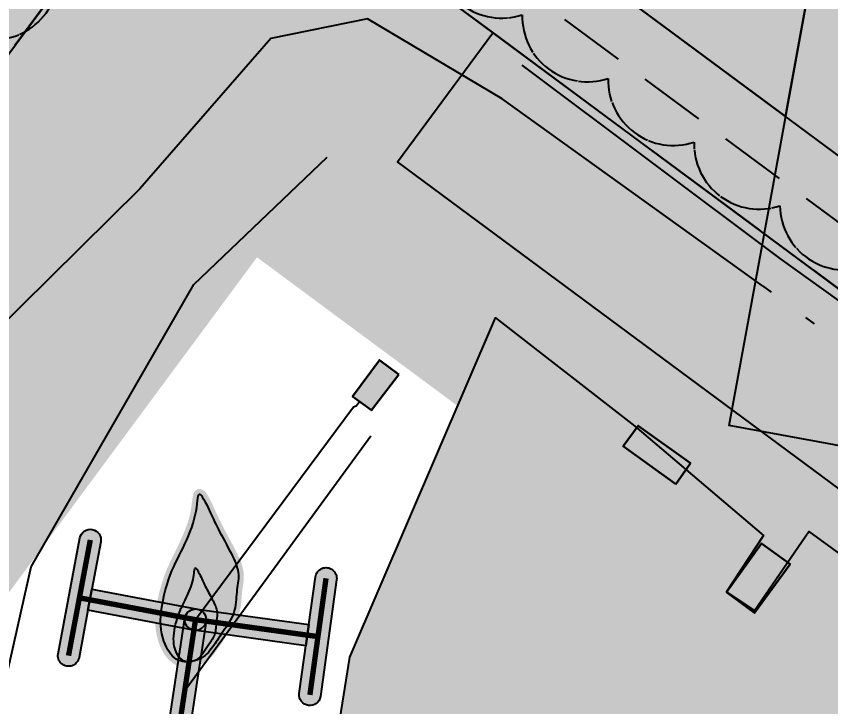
# Model space of a CAD drawing. Extents: x 391856 to 401992, y 6055951 to 6064954.
# Drawn here: x 396271.3 to 396347.4, y 6062037.4 to 6062101.9 of the extents above; entities that cross this region are included whole.
import ezdxf

# ---------------------------------------------------------------- set-up
doc = ezdxf.new("R2010")
doc.units = 0
doc.header["$LTSCALE"] = 5
doc.header["$PDSIZE"] = 0.5
for name, pattern in [('0', [1, 1, 0]), ('foc-ACCESSROAD', [3.75, 2.5, -1.25]), ('foc-TIELINE', [1.875, 1.25, -0.625]), ('foc-TOPO', [1, 0.2, -0.8])]:
    doc.linetypes.add(name, pattern=pattern)
doc.layers.get('Defpoints').update_dxf_attribs({"color": 9})
for name, color, linetype, true_color in [('AS-PIPE-AG', 7, 'Continuous', 0x7d00fa), ('AS-STRUCTURE-H', 7, 'Continuous', 0xa8a8a8), ('P-TEMP-BLUE-H', 7, 'Continuous', 0x99e6ff)]:
    doc.layers.add(name, color=color, linetype=linetype, true_color=true_color)
for name, color, linetype in [('AS-ROADS', 254, 'Continuous'), ('AS-SYMBOL', 7, 'Continuous'), ('C-RW', 13, 'Continuous'), ('C-WS', 13, 'foc-ACCESSROAD'), ('P-BUFFER-H 30m', 51, 'Continuous'), ('P-PROPOSED', 10, 'Continuous'), ('P-PROPOSED-H', 21, 'Continuous'), ('P-TEMP-BLUE', 146, 'Continuous'), ('T-BUSH', 110, '0'), ('T-GENERAL', 48, 'foc-TOPO'), ('T-SLOPE', 48, 'Continuous'), ('T-TIE', 201, 'foc-TIELINE')]:
    doc.layers.add(name, color=color, linetype=linetype)
doc.layers.add('AS-STRUCTURE', color=7, linetype='Continuous', lineweight=30, true_color=0x595959)
doc.layers.add('F-AR-T', color=190, linetype='Continuous', lineweight=9)
doc.styles.add('80CG', font='ARIALN.TTF', dxfattribs={"height": 10})
doc.dimstyles.new('Compass 5 000', dxfattribs={"dimscale": 5, "dimtxt": 9, "dimasz": 2, "dimexe": 0.2, "dimexo": 0.0625, "dimgap": 0.5, "dimtad": 0, "dimtih": 1, "dimtoh": 1, "dimzin": 0, "dimdsep": 46, "dimtxsty": '80CG', "dimcen": 0.1, "dimse1": 1, "dimse2": 1, "dimclrd": 256, "dimclrt": 256, "dimaunit": 1, "dimadec": 4, "dimazin": 0, "dimtfac": 0.06, "dimtofl": 0, "dimtmove": 0, "dimatfit": 1, "dimfxl": 0.2, "dimtolj": 1, "dimtzin": 0, "dimlwd": -1, "dimarcsym": 0})

# ---------------------------------------------------------------- blocks, each defined once
blk = doc.blocks.new('*D82')
at = {"layer": 'Defpoints', "color": 0, "transparency": 16777216}
for p in [(396469.8206632761, 6062039.275135803), (396238.2669747765, 6061760.728568831), (396254.3335752129, 6061748.809284921)]:
    blk.add_point(p, dxfattribs=at)
at = {"layer": 'F-AR-T', "transparency": 16777216}
for p, q in [((396445.7228201488, 6062057.152535258), (396437.6915774574, 6062063.110650801)), ((396477.8519059671, 6062033.31702026), (396485.906381709, 6062027.341668878)), ((396485.906381709, 6062027.341668878), (396495.906381709, 6062027.341668878))]:
    blk.add_line(p, q, dxfattribs=at)
for points in [[(396446.7158394065, 6062058.491075707), (396444.7298008911, 6062055.813994809), (396453.7540628402, 6062051.194419714)], [(396478.8449252248, 6062034.655560709), (396476.8588867094, 6062031.978479811), (396469.8206632761, 6062039.275135803)]]:
    blk.add_solid(points, dxfattribs=at)
at = {"layer": 'F-AR-T', "transparency": 16777216, "insert": (396545.3095194991, 6062027.341668878), "char_height": 10, "attachment_point": 5, "style": '80CG', "bg_fill": 3, "box_fill_scale": 1.1, "bg_fill_color": 256, "bg_fill_true_color": 13158600, "bg_fill_transparency": 0}
blk.add_mtext('\\A1;Ovintiv\\P20.00 Access R/W\\PPlan 792 2649\\PLOC 770009', dxfattribs=at)
blk = doc.blocks.new('*U114')
h = blk.add_hatch(color=255)
h.dxf.hatch_style = 1
edge = h.paths.add_edge_path()
edge.add_arc((0.2034931282958751, 1.081013666304159), 0.2, -10.660768184100277, 169.3392318158997, ccw=False)
edge.add_line((0.4000410676239039, 1.044014915704909), (0.1595491887287788, -0.2335466899272789))
edge.add_line((0.1595491887287788, -0.2335466899272788), (-0.006945188967846211, -1.118012416903409))
edge.add_arc((-0.2034931282958751, -1.081013666304159), 0.2, 169.3392318158997, 349.33923181589967, ccw=False)
edge.add_line((-0.4000410676239039, -1.044014915704909), (0.006945188967846239, 1.118012416903409))
h = blk.add_hatch(color=255)
h.dxf.hatch_style = 1
edge = h.paths.add_edge_path()
edge.add_arc((2.170599999998343, -0.4086000002098128), 0.2, -100.66076818410028, 79.33923181589972, ccw=False)
edge.add_line((2.133601249399093, -0.6051479395378416), (0.1595491887287788, -0.2335466899272788))
edge.add_line((0.1595491887287788, -0.2335466899272788), (0.2335466899272788, 0.1595491887287788))
edge.add_line((0.2335466899272788, 0.1595491887287788), (2.207598750597593, -0.212052060881784))
at = {"color": 255}
blk.add_lwpolyline([(0.006945188967846211, 1.118012416903409, -0.9999999999999999), (0.4000410676239039, 1.044014915704909), (0.1595491887287788, -0.2335466899272788), (-0.006945188967846211, -1.118012416903409, -0.9999999999999999), (-0.4000410676239039, -1.044014915704909)], format="xyb", close=True, dxfattribs=at)
at = {"color": 72, "const_width": 0.1, "flags": 128}
for points in [[(0.203493128295875, 1.081013666304159), (-0.203493128295875, -1.081013666304159)], [(2.170599999998343, -0.4086000002098128), (0, 0)]]:
    blk.add_lwpolyline(points, dxfattribs=at)
at = {"color": 255, "flags": 128}
blk.add_lwpolyline([(2.207598750597593, -0.212052060881784, -0.9999999999999999), (2.133601249399093, -0.6051479395378416), (0.1595491887287788, -0.2335466899272788), (0.2335466899272788, 0.1595491887287788)], format="xyb", close=True, dxfattribs=at)
blk = doc.blocks.new('*U115')
h = blk.add_hatch(color=255)
h.dxf.hatch_style = 1
edge = h.paths.add_edge_path()
edge.add_arc((0.5821999999976222, 3.842399999841165), 0.2, -8.61591321735898, 171.384086782641, ccw=False)
edge.add_line((0.7799429622494549, 3.812438009255254), (0.2277049528377442, 0.1677809716659215))
edge.add_line((0.2277049528377441, 0.1677809716659214), (-0.1677809716659213, 0.2277049528377441))
edge.add_line((-0.1677809716659213, 0.2277049528377441), (0.3844570377457894, 3.872361990427077))
h = blk.add_hatch(color=255)
h.dxf.hatch_style = 1
edge = h.paths.add_edge_path()
edge.add_arc((-1.08758629238508, 0.1647909482225126), 0.2, 81.38408678264102, 261.38408678264096, ccw=False)
edge.add_line((-1.057624301799169, 0.3625339104743454), (0.2277049528377442, 0.1677809716659214))
edge.add_line((0.2277049528377441, 0.1677809716659214), (1.117548282970992, 0.03295201402932021))
edge.add_arc((1.08758629238508, -0.1647909482225126), 0.2, -98.61591321735898, 81.38408678264102, ccw=False)
edge.add_line((1.057624301799169, -0.3625339104743454), (-1.117548282970992, -0.03295201402932024))
at = {"color": 255, "flags": 128}
blk.add_lwpolyline([(0.3844570377457894, 3.872361990427077, -0.9999999999999999), (0.7799429622494549, 3.812438009255254), (0.2277049528377441, 0.1677809716659214), (-0.1677809716659213, 0.2277049528377441)], format="xyb", close=True, dxfattribs=at)
at = {"color": 72, "const_width": 0.1, "flags": 128}
for points in [[(0.5821999999976222, 3.842399999841165), (0, 0)], [(-1.08758629238508, 0.1647909482225126), (1.08758629238508, -0.1647909482225126)]]:
    blk.add_lwpolyline(points, dxfattribs=at)
at = {"color": 255}
blk.add_lwpolyline([(-1.117548282970992, -0.03295201402932021, -0.9999999999999999), (-1.057624301799169, 0.3625339104743454), (0.2277049528377441, 0.1677809716659214), (1.117548282970992, 0.03295201402932021, -0.9999999999999999), (1.057624301799169, -0.3625339104743454)], format="xyb", close=True, dxfattribs=at)
blk = doc.blocks.new('*U113')
h = blk.add_hatch(color=255)
h.dxf.hatch_style = 1
edge = h.paths.add_edge_path()
edge.add_arc((-0.1506198829767783, -1.089639229677448), 0.2, 172.1299266197276, 352.12992661972754, ccw=False)
edge.add_line((-0.3487361065544961, -1.062253796408943), (-0.1707307903092126, 0.2255016568462229))
edge.add_line((-0.1707307903092126, 0.2255016568462229), (-0.04749634060093944, 1.117024662945953))
edge.add_arc((0.1506198829767783, 1.089639229677448), 0.2, -7.870073380272515, 172.1299266197276, ccw=False)
edge.add_line((0.3487361065544961, 1.062253796408943), (0.04749634060093944, -1.117024662945953))
h = blk.add_hatch(color=255)
h.dxf.hatch_style = 1
edge = h.paths.add_edge_path()
edge.add_arc((-2.290400000003693, 0.3165999998666436), 0.2, 82.12992661972748, 262.1299266197275, ccw=False)
edge.add_line((-2.263014566735188, 0.5147162234443613), (-0.1707307903092126, 0.2255016568462229))
edge.add_line((-0.1707307903092126, 0.2255016568462229), (-0.2255016568462229, -0.1707307903092126))
edge.add_line((-0.2255016568462229, -0.1707307903092126), (-2.317785433272199, 0.1184837762889258))
at = {"color": 255}
blk.add_lwpolyline([(0.04749634060093944, -1.117024662945953, -0.9999999999999999), (-0.3487361065544961, -1.062253796408943), (-0.1707307903092126, 0.2255016568462229), (-0.04749634060093944, 1.117024662945953, -0.9999999999999999), (0.3487361065544961, 1.062253796408943)], format="xyb", close=True, dxfattribs=at)
at = {"color": 72, "const_width": 0.09999999999999999, "flags": 128}
for points in [[(-0.1506198829767783, -1.089639229677448), (0.1506198829767783, 1.089639229677448)], [(-2.290400000003693, 0.3165999998666436), (0, 0)]]:
    blk.add_lwpolyline(points, dxfattribs=at)
at = {"color": 255, "flags": 128}
blk.add_lwpolyline([(-2.317785433272199, 0.1184837762889258, -0.9999999999999999), (-2.263014566735188, 0.5147162234443613), (-0.1707307903092126, 0.2255016568462229), (-0.2255016568462229, -0.1707307903092126)], format="xyb", close=True, dxfattribs=at)
blk = doc.blocks.new('FLARE')
h = blk.add_hatch(color=255)
h.dxf.hatch_style = 1
h.paths.add_polyline_path([(0.1630320972290065, 2.409313236706794, 0.1141467632221378), (0.1250993457797449, 2.433655417312366), (0.1088195083939354, 2.43947328620925, 0.2615510427471396), (0.01228329441437381, 2.423059325648637), (-0.0002928845460701268, 2.412888226760515, 0.1312683871871916), (-0.03069049929035828, 2.371170205451563), (-0.0403414745342161, 2.34618771202986, 0.04149673464157563), (-0.04501147543487605, 2.330289243332572), (-0.05280251308795414, 2.292391773310328, 0.01517427261739508), (-0.05384358019000501, 2.286413430146922), (-0.06083994869550224, 2.237497402078816, 0.004375720112688995), (-0.06107259026975953, 2.23576267765452), (-0.06829918574658222, 2.178046923421107), (-0.0767055072428775, 2.114273803319065), (-0.08723210560856387, 2.046743008326075), (-0.1008617274383141, 1.977017887141301), (-0.1184638349695888, 1.905789010878152), (-0.1399980537898955, 1.832891742222273), (-0.165009697106143, 1.758727201517786), (-0.1929730450428906, 1.683866594860774), (-0.2233497954184713, 1.60885622983119), (-0.2555948076005734, 1.534221823064172), (-0.2891597781163, 1.460471904826363), (-0.3235093019975466, 1.388071535445761), (-0.3582355143262248, 1.317103372173506), (-0.3931520966361859, 1.246738300544393, 0.0005045250073197409), (-0.393241619305627, 1.246557433331645), (-0.4280325482577609, 1.176088778543317, 0.002398381573305534), (-0.4284531146331574, 1.175226531012413), (-0.4628196563025995, 1.103901769288996, 0.004176833610438316), (-0.4635322637877834, 1.10239066260101), (-0.4972990603346261, 1.029208637198735, 0.005735221063402881), (-0.4982362067057693, 1.027114776605913), (-0.5312279036770633, 0.9510743266978352, 0.006994466690975538), (-0.5323054205728113, 0.9484925052875042), (-0.5643466611254553, 0.8685924706494461, 0.007909996454017219), (-0.565477640608151, 0.8656377253421397), (-0.596393068524776, 0.7808769464941179, 0.00832295336894586), (-0.5974815419867809, 0.7777309746904848), (-0.6270247343309165, 0.687510761006024, 0.008095012799091889), (-0.6279823792210664, 0.6844178304461366), (-0.65562263760512, 0.589749368266439, 0.008067263584583907), (-0.6564768862372148, 0.586637805520013), (-0.6816124467113696, 0.488934750964745, 0.008386967293609592), (-0.682393630988372, 0.4856724261449017), (-0.7044227277037862, 0.3863484347757549, 0.009056116951485603), (-0.7051428544946248, 0.3827985916846046), (-0.7234637230540102, 0.2832673190976038, 0.0101230972408485), (-0.7241159215082007, 0.2792713695439488), (-0.7381267960809055, 0.180946472069536, 0.01168878153921921), (-0.7386779240368924, 0.1763041984943357), (-0.7477770397272252, 0.08059933152867416, 0.01392493150706976), (-0.7481495528336382, 0.07504291175405342), (-0.7517351447422698, -0.01662826831443454, 0.01648764755476579), (-0.751775504424586, -0.02322141147692491), (-0.7494532461241761, -0.1096877263146325, 0.0172550975033143), (-0.7490301445905061, -0.1165747265852133), (-0.7412354621301347, -0.1976349020501402, 0.0173496807282524), (-0.7403322338650469, -0.2045136391934648), (-0.7277079935738584, -0.280208879124757, 0.01731107374903002), (-0.7263335825737158, -0.2869934199284216), (-0.7095226498604461, -0.3573649271609156, 0.01715007316037549), (-0.7077013987691316, -0.3639766875257919), (-0.6873466385732172, -0.4290656658859007, 0.01688598954500328), (-0.6851148027817544, -0.4354386374104706), (-0.6618590810321621, -0.495286289105934, 0.01654583772152696), (-0.659259873071278, -0.5013709011798255), (-0.6337460546819784, -0.5560184310170371, 0.01616359382742195), (-0.6308237470875611, -0.5617838596122056), (-0.6036946983695088, -0.6112724695199176, 0.01632933640717796), (-0.6003704601607751, -0.6168929902771652), (-0.5721284282226407, -0.6612700839627905, 0.01882821901808565), (-0.5678500629983319, -0.6674648955427074), (-0.5384348256411613, -0.706802674624214, 0.02208722808901792), (-0.5328395223768894, -0.7136343495528763), (-0.5020502381739789, -0.748011215639508, 0.02534474641372956), (-0.4949172688247927, -0.7552060626705952), (-0.4625530990269908, -0.7847004174302583, 0.02823391018185538), (-0.45379690066693, -0.7918187372686134), (-0.4196570034109754, -0.8165089822950904, 0.03029822487402322), (-0.4094341742020333, -0.8229975615938656), (-0.3733177098620217, -0.8429620989779778, 0.03112942539292592), (-0.3620774059963878, -0.8482914603118843), (-0.3237835335712589, -0.8636086912295013, 0.03054396698192365), (-0.312194791265938, -0.8674417514978359), (-0.2715226711479772, -0.8781900775727536, 0.02846504161184355), (-0.2603759324993007, -0.8804664258459525), (-0.217280730677885, -0.8867387933466944, 0.02531087199272317), (-0.2072074565876392, -0.8876876765864381), (-0.1622683670429979, -0.8896352071496949, 0.02282955606346771), (-0.1531413265511219, -0.8896138391964996), (-0.1070935497809842, -0.8874022000120476, 0.02122574350962235), (-0.09864175731490832, -0.8866357506367422), (-0.05222049380608951, -0.8804306075278419, 0.02040118138435665), (-0.0441861344006611, -0.8790210038739588), (0.001873415334557649, -0.8689880240290222, 0.0202993126767644), (0.009727197601023363, -0.8669401621152701), (0.05468983305763686, -0.853245011815261, 0.02091139742750381), (0.06257911797001725, -0.8504766404139446), (0.1057096377444395, -0.8332849859339149, 0.02227661457910154), (0.1138278041144076, -0.8296221675066136), (0.1543910086074902, -0.8090996760372491, 0.02371211864441566), (0.1626372138707666, -0.8044240637718758), (0.2000736442423658, -0.7807851527827552, 0.02240801372930035), (0.2074267451134801, -0.7756675027885649), (0.2418799123770441, -0.7493215999502354, 0.01993019930964967), (0.248012238098454, -0.7442325747526866), (0.2798013952742622, -0.7156378585530092, 0.01714637725024879), (0.2847388589470938, -0.7108803880175856), (0.3141832588480611, -0.6804950376306351, 0.01421119969875763), (0.3180207118894032, -0.6763028761683927), (0.3454396079141588, -0.6445850697148217, 0.01122078129585392), (0.3482975782208086, -0.6411250287897019), (0.3740102231131459, -0.6085329464044662, 0.008212229870679833), (0.3760020490408351, -0.6059211100200628), (0.4003276961593656, -0.5729129294836639, 0.005171985051005823), (0.401537703579379, -0.5712349659013398), (0.424795605995314, -0.53826886641491, 0.002523236428071751), (0.4253732711513294, -0.5374412399714856), (0.4478754059746279, -0.5048530386004586, 0.001671211206814557), (0.4482533995142148, -0.5043016858176088), (0.4702826413740695, -0.4719377514927601, 0.001229486896353451), (0.4705583684881276, -0.471530521935847), (0.4923903156886809, -0.4391148618271927, 0.0007495538788668235), (0.4925574282788148, -0.438865931628925), (0.5144676789132063, -0.4061225523430494, 0.0002596875935044995), (0.514525401937135, -0.4060361921995082), (0.5367421864684729, -0.372759985084258), (0.5595642728985695, -0.3386401857442252), (0.5831778648935142, -0.3035329798490238), (0.607951843929186, -0.2670216177154998), (0.6341361012891866, -0.2287011453649939, 0.001310707375278497), (0.6344307497056434, -0.2282674934556326), (0.6614813227824925, -0.1882301486118649, 0.003726400826645832), (0.6623065489438886, -0.1869888951414396), (0.6894496357235766, -0.145494510374192, 0.006064526798539383), (0.6907528078481846, -0.1434485711690741), (0.7173065161150589, -0.1006224674679288, 0.008451711548543414), (0.7190390649848268, -0.09771976694969453), (0.7443215042803786, -0.0536872667478292, 0.01099124898588364), (0.7464260872875457, -0.04982782771276106), (0.769755364919547, -0.004714252476105685, 0.01376732836086321), (0.772148844331241, 0.0002441803767396777), (0.7928430697793374, 0.04631350947215651, 0.01683895507199145), (0.7953938615028164, 0.05254534784603493), (0.8127711420420383, 0.09944510836385234, 0.01910380518638523), (0.8151496114769543, 0.1067041127375887), (0.8287516477103054, 0.1542875886100319, 0.01698700840973597), (0.8303957372736477, 0.1608784678142001), (0.8406585932461894, 0.2089133617282641, 0.01363633084881302), (0.8416521976578224, 0.2142756011569418), (0.8492355290181877, 0.2625082216420651, 0.01024443528238307), (0.8497888567762857, 0.2665680316240469), (0.8553523195478192, 0.3147446872569617, 0.0068463173993783), (0.8556291873210284, 0.3174690534510773), (0.8598324370941555, 0.3653360525090648, 0.003418623913774153), (0.8599427362169081, 0.3666990303927378), (0.8634423229450476, 0.4139608519133162), (0.8668473886755237, 0.4596857331482624), (0.8707401288593246, 0.5030113675518351), (0.8756282496360654, 0.5448509776294941), (0.8813378521517734, 0.5864660457268656), (0.8873828021532972, 0.6280772952743519, 0.001278252002904068), (0.8874550143445958, 0.6285834701991462), (0.8932209473932744, 0.6697525523311469, 0.004735189850015235), (0.8934658768885129, 0.6716306823414016), (0.8983578028637567, 0.7121295795834612, 0.008354098302083784), (0.8987030259086168, 0.7154531042056078), (0.9021828408622241, 0.75544537573046, 0.01205918207346762), (0.9024849294255546, 0.7602588771740102), (0.9040145289800421, 0.7999080822507949, 0.01571240246026586), (0.9040593731406261, 0.8061913319629639), (0.9031006534023618, 0.8456610300245302, 0.01845717632507855), (0.9026492913435504, 0.8530275713542324), (0.8987629786461184, 0.8925139796015173, 0.01810220708916207), (0.8977937230738462, 0.8996873040011906), (0.8909358674536634, 0.9395172733920845, 0.01653276059977034), (0.8895992885263695, 0.9459920557751502), (0.879824770247069, 0.9865250941611521, 0.01457553302435534), (0.8782937174219114, 0.992149400806511), (0.8656574176820868, 1.033745016382454, 0.01243497837575419), (0.8640939609831548, 1.038466090801421), (0.8486507600246114, 1.081483792357176, 0.01028279715252608), (0.8471818501639063, 1.085325207919141), (0.8289866287777841, 1.1301245026375, 0.008240343276031311), (0.8276962308264046, 1.133157309748867), (0.8068038696619624, 1.180097706517472, 0.006379654618366747), (0.8057366003449715, 1.182415551430722), (0.7822019792802166, 1.231856558833897, 0.004735158973083994), (0.7813717629251187, 1.233558926835485), (0.7553332356219471, 1.285692223224714, 0.003387961163554182), (0.7547195080078382, 1.286900453828139), (0.726649311643996, 1.341246400784939, 0.002344699311552419), (0.726215008948202, 1.342077658792732), (0.6966688538486778, 1.397988790262843, 0.001492132360714422), (0.6963884178585431, 1.398515656000882), (0.6659220141482365, 1.45534450452692, 0.0007458364838583804), (0.6657806617477036, 1.455607226680513), (0.6349416073499015, 1.512721344286319), (0.6043657958689437, 1.569324818642599), (0.5746746397999232, 1.624646136689535), (0.546427730434516, 1.678022301111923), (0.5199549151584506, 1.729134218674517), (0.4949395311050466, 1.778549316597264), (0.470960739057773, 1.826951456662755), (0.4476150022237562, 1.874993483579374), (0.4245026860771759, 1.923321645915848), (0.4012291856815864, 1.972571630980383), (0.3774051620748651, 2.023366620696834), (0.3526543196530838, 2.076299872759591, 0.0003317879365586399), (0.3525980258418713, 2.076420057287578), (0.3267419364965463, 2.131526316092277, 0.001848684476789197), (0.326425357539847, 2.132194594113116), (0.2999704787325754, 2.187509614592045, 0.003799708921444465), (0.2993043280912389, 2.188875712202162), (0.2729062665603124, 2.241982841521803, 0.006473332154774659), (0.271723844587541, 2.244286308707615), (0.2460382108656631, 2.292768892743425, 0.01086492763971847), (0.2439209376934741, 2.296563647060566), (0.2196033399013686, 2.338005032860565, 0.01952409355597318), (0.2153926095197676, 2.344578746802426), (0.193098656127404, 2.376562280301869, 0.04107679177579166), (0.1826467970204249, 2.389204208808678)])
at = {"color": 13, "flags": 128}
for points in [[(0.1092462304914079, -0.7198699219818536), (0.06868302599832532, -0.7403924134498538), (0.02555250622754102, -0.7575840679285193), (-0.01941012922907248, -0.7712792182294379), (-0.06546967896065325, -0.7813121980736923), (-0.1118909424658341, -0.7875173411823653), (-0.1579387192432478, -0.7897289803670446), (-0.2028778087915271, -0.7877814498035605), (-0.2459730106093048, -0.7815090823035007), (-0.2866451307309035, -0.7707607562272187), (-0.3249390031523944, -0.7554435253089196), (-0.361055467496044, -0.7354789879220789), (-0.3951953647483606, -0.7107887428949198), (-0.4275595345316106, -0.6812943881461706), (-0.458348818741797, -0.6469175220493071), (-0.4877640560916916, -0.6075797429778049), (-0.5160060880225501, -0.5632026493051399), (-0.5431351367260504, -0.5137140394301696), (-0.5686489551262639, -0.459066509579543), (-0.5919046768976841, -0.3992188578242803), (-0.6122594370790466, -0.3341298795069179), (-0.6290703697995923, -0.2637583722437284), (-0.6416946100980567, -0.188063132286743), (-0.6494892925584281, -0.1070029567974871), (-0.6518115508552, -0.02053664202799155), (-0.6482259589429304, 0.0711345381157571), (-0.6391268432562356, 0.1668394050236657), (-0.6251159686908068, 0.2651643024316854), (-0.6067951001423353, 0.3646955749852623), (-0.5847660034160072, 0.4640195664203475), (-0.5596304429527663, 0.5617226209276396), (-0.5319901845577988, 0.6563910831525845), (-0.5024469922173012, 0.7466112968311336), (-0.4715315642752103, 0.8313720757494139), (-0.4394903237734979, 0.9112721102562773), (-0.4064986267476343, 0.9873125602960044), (-0.3727318301425839, 1.060494585812876), (-0.3383652886295749, 1.131819347205919), (-0.303574359153572, 1.202288003055173), (-0.2685343968405505, 1.272901714214413), (-0.2334207581807277, 1.344661640627919), (-0.1984718644816894, 1.418325334538849), (-0.1641783985942311, 1.493675923752335), (-0.1310941081865167, 1.570252926553394), (-0.09977274229095201, 1.647595863500783), (-0.07076804857570096, 1.725244254243762), (-0.04463377516367473, 1.802737618431593), (-0.02192367063253187, 1.879615475258788), (-0.003191483105183579, 1.955417345284104), (0.01127887500479119, 2.029443425085219), (0.02228283548538457, 2.100036618953482), (0.03088566446967889, 2.1653005094729), (0.03815262945499853, 2.223338677863239), (0.04514899793866789, 2.272254705799014), (0.05294003559902194, 2.310152175864232), (0.06259101084287977, 2.335134669278659), (0.07516718980332371, 2.345305768171556), (0.09144702718549524, 2.339487899275582), (0.1110617269805516, 2.319378871374965), (0.1333556803874671, 2.287395337857333), (0.1576732781504688, 2.245953952110312), (0.1833589119232784, 2.197471367976277), (0.2097569733596174, 2.144364238842854), (0.2362118522942183, 2.089049218097671), (0.2620679412902973, 2.033942960037848), (0.2868437470315257, 1.980956320307769), (0.3107542413235933, 1.929976967216817), (0.3341885114568868, 1.880386770876385), (0.3575356451765401, 1.831567601852612), (0.38118472977294, 1.782901330711638), (0.4055248534459679, 1.733769828474351), (0.4309451025765156, 1.683554964797395), (0.4578345662739594, 1.631638610701657), (0.4864248641897575, 1.577613569492996), (0.5163177540598554, 1.521916375890896), (0.5469575250717753, 1.465194496445065), (0.5777884673225344, 1.4080953995242), (0.6082548709091498, 1.351266551223262), (0.6378010259286384, 1.295355419910948), (0.6658712224780174, 1.241009472591713), (0.6919097497448092, 1.188876176270014), (0.7154443707950122, 1.139435168892987), (0.7363367319303507, 1.092494772178497), (0.7545319533310249, 1.047695477422849), (0.7699751542677404, 1.004677775922346), (0.782611454011203, 0.9630821603375352), (0.7923859722868656, 0.922549121964721), (0.7992438279106864, 0.8827191525549551), (0.8031301406081184, 0.8432327443140366), (0.8040888603463827, 0.8037630462192737), (0.8025592607882572, 0.764113841155222), (0.7990794458382879, 0.7241215696874406), (0.7941875198557682, 0.6836226723814889), (0.788421586745244, 0.6424535898029262), (0.782319751320756, 0.6004507616078172), (0.7764201174868504, 0.5574506292712158), (0.771260789148073, 0.5132896324491867), (0.7671802438526356, 0.4678737544006708), (0.763718453268666, 0.4213871441559149), (0.760215760434221, 0.3740834938932949), (0.756012510661094, 0.3262164948816917), (0.7504490478968364, 0.2780398392994812), (0.7428657165437471, 0.2298072188702918), (0.7326028605493775, 0.1817723248630045), (0.7190008243160264, 0.1341888490012479), (0.7016235437877185, 0.08728908851003325), (0.6809293183468981, 0.04121975943667167), (0.6576000407367246, -0.003893815760648067), (0.632317601426621, -0.04792631598797925), (0.6057638931597467, -0.09075241969662784), (0.5786208064055245, -0.1322468044284051), (0.5515702334523667, -0.1722841490893643), (0.5252940656791907, -0.2107391316760641), (0.5003146131602989, -0.2475533162444208), (0.4765158589325438, -0.2829358097235399), (0.4536222042734153, -0.3171626060113795), (0.4313580504604033, -0.3505096971869079), (0.4094477996804926, -0.383253076693336), (0.3876158523016784, -0.4156687370643795), (0.3655866105109453, -0.4480326712885017), (0.3430844755857834, -0.4806208728089132), (0.3198265733008157, -0.5135869721063955), (0.2955009260549559, -0.5465951528142341), (0.2697882811989984, -0.5791872351485381), (0.2423693851742428, -0.6109050415991533), (0.2129249853314832, -0.6412903919274413), (0.1811358281120192, -0.6698851081685007), (0.1466826608666452, -0.6962310109931877)], [(0.01771430217195302, -0.7488637190410827), (-0.0050010924351227, -0.7603563146451506), (-0.0291541835249518, -0.7699836407530256), (-0.05433325921694632, -0.777652925267148), (-0.08012660717577091, -0.7832713938162215), (-0.1061225146113429, -0.7867462738479389), (-0.1319092696430744, -0.7879847919004987), (-0.1570751599356299, -0.7868941745120992), (-0.1812084731536743, -0.7833816491304333), (-0.2039848602944403, -0.7773625863640063), (-0.2254294288686651, -0.768784937195278), (-0.2456546488101594, -0.7576047962222674), (-0.2647729914169759, -0.7437782589524886), (-0.2828969266229251, -0.7272614199839609), (-0.3001389252713125, -0.7080103748241982), (-0.3166114582054433, -0.6859812189807144), (-0.332426996268623, -0.6611300465967815), (-0.3476192635243933, -0.6334164247211902), (-0.3619070019194623, -0.6028138083868271), (-0.3749302061660273, -0.5692991232583609), (-0.3863288718857802, -0.5328492954552075), (-0.3957429942456656, -0.4934412510967832), (-0.4028125688673754, -0.4510519167572511), (-0.4071775909178541, -0.4056582185560274), (-0.4084780555640464, -0.3572370821577806), (-0.4064701240931754, -0.3059012212409016), (-0.4013746190903476, -0.252306496081701), (-0.3935285292609478, -0.1972445531512221), (-0.3832688433103613, -0.1415070407394978), (-0.3709325490344781, -0.08588560577231874), (-0.3568566351386835, -0.03117189517547558), (-0.3413780903283623, 0.02184244367049359), (-0.3248339028541523, 0.07236576338505074), (-0.3075212628427835, 0.1198317993791989), (-0.2895781683801033, 0.1645758186848525), (-0.2711028180638095, 0.2071584711254673), (-0.252193411855842, 0.2481404051602567), (-0.2329481488086458, 0.2880822715221711), (-0.213465227974666, 0.3275447191251715), (-0.1938428493158426, 0.3670883973379659), (-0.1741792118846206, 0.4072739559840102), (-0.1546078313222097, 0.44852562477422), (-0.135403490079625, 0.4907219543335941), (-0.1168762876513938, 0.5336050760840862), (-0.09933632262254832, 0.5769171205381554), (-0.08309369403286837, 0.6204002195725025), (-0.06845850137688103, 0.6637965032448392), (-0.05574084278487135, 0.7068481034318665), (-0.04525081775136641, 0.7492971506460435), (-0.03714741686417256, 0.7907517554438073), (-0.0309851991769392, 0.8302839440100342), (-0.02616761483659502, 0.8668317225735791), (-0.02209811444481602, 0.8993330969085491), (-0.01818014814853086, 0.9267260723343043), (-0.01381716700416291, 0.9479486555344465), (-0.008412621158640832, 0.9619388518283358), (-0.001369960758893285, 0.9676346674448268), (0.007746748193312669, 0.9643766609722206), (0.01873097991483519, 0.9531156049840774), (0.03121559413193609, 0.9352048262323933), (0.04483344875188777, 0.9119976505596696), (0.05921740395569941, 0.8848474033536604), (0.07400031810539076, 0.8551074109116144), (0.08881505047247629, 0.8241309995307802), (0.1032944603284704, 0.7932714945989119), (0.117168911598128, 0.7635989766592957), (0.1305587881834072, 0.735050538691894), (0.143681979549001, 0.7072800288322014), (0.1567563742501079, 0.679941294306218), (0.1699998617514211, 0.6526881823399435), (0.183630330608139, 0.6251745410688727), (0.1978656702849548, 0.5970542172642581), (0.2129237697918143, 0.5679810590615944), (0.228934337170358, 0.5377270361302635), (0.2456743552247644, 0.506536607458429), (0.2628326271551487, 0.474772355387131), (0.2800979547973839, 0.4427968608931678), (0.2971591408968379, 0.4109727058628323), (0.313704987289384, 0.3796624726371647), (0.3294242976298847, 0.3492287417382158), (0.3440058728447184, 0.3200340959617733), (0.3571852605236927, 0.2923471318306383), (0.3688849830869003, 0.2660605094158655), (0.3790743068893789, 0.2409729043345124), (0.3877224991956609, 0.2168829917488893), (0.3947988272702787, 0.1935894468213064), (0.40027255746827, 0.1708909456235688), (0.4041129565994197, 0.1485861628632392), (0.406289291473513, 0.126473773702628), (0.4068261748361692, 0.1043707432424981), (0.405969599083619, 0.08216718815197055), (0.4040209025479271, 0.05977151640286138), (0.4012814240159059, 0.03709213369324971), (0.3980525018196204, 0.01403744754020408), (0.394635473836388, -0.009484136358196338), (0.391331678853021, -0.03356421048488301), (0.388442454746837, -0.05829436868702942), (0.3861573497633799, -0.08372726024867916), (0.3842187467998883, -0.1097597621130717), (0.3822572391218273, -0.1362498062055693), (0.3799034190851671, -0.1630553258157761), (0.3767878799553728, -0.1900342528690544), (0.3725412140884146, -0.2170445202002611), (0.3667940147497575, -0.2439440610990005), (0.3591768747501192, -0.2705908074906347), (0.3494455974905577, -0.2968546734384745), (0.337856831461977, -0.3226534974648985), (0.3247924357456213, -0.3479170997754863), (0.3106342698774824, -0.3725753001210705), (0.2957641929388046, -0.3965579177977361), (0.2805640644655796, -0.4197947734658101), (0.2654157435390516, -0.4422156864213775), (0.2507010896952124, -0.4637504764152709), (0.2367125964301522, -0.4843664198281203), (0.2233852939898497, -0.5041806163765159), (0.2105648474898771, -0.523347621952098), (0.1980969211363117, -0.542021993356002), (0.1858271804994729, -0.5603582855703735), (0.1736012902401853, -0.5785110553963477), (0.1612649150192738, -0.5966348587255652), (0.1486637194975629, -0.6148842514496664), (0.1356392942543607, -0.6333452672199655), (0.1220169317239197, -0.651829848452735), (0.1076178502589755, -0.670081414414426), (0.09226326866701129, -0.6878433861904796), (0.07577440484601539, -0.7048591821378523), (0.0579724766939762, -0.7208722233419849), (0.03867870301837684, -0.7356259290693288)]]:
    blk.add_lwpolyline(points, close=True, dxfattribs=at)

msp = doc.modelspace()

# ---------------------------------------------------------------- hatches: boundary and pattern name
at = {"layer": 'AS-ROADS'}
h = msp.add_hatch(color=256, dxfattribs=at)
h.dxf.hatch_style = 1
h.paths.add_polyline_path([(396321.3808214594, 6061953.306818575), (396316.9841215633, 6061963.244660842), (396308.1146923759, 6061977.353115594), (396297.0744238769, 6062000.936233534), (396299.7974766896, 6062025.391688748), (396302.4374974009, 6062041.986104647), (396316.0617649526, 6062073.696364785), (396329.1188131979, 6062063.581454056), (396341.1544665438, 6062053.373507358), (396337.6921278986, 6062048.105470577), (396340.30413778, 6062046.347791006), (396345.3740979799, 6062053.744650854), (396351.9326337058, 6062048.974806689), (396347.7430138739, 6062044.074912243), (396357.906943554, 6062032.11928984), (396365.0056881416, 6062039.787254505), (396369.0712600137, 6062036.593019518), (396365.2527836761, 6062031.143912731), (396371.0360196475, 6062027.045328095), (396367.7487486899, 6062021.733274295), (396370.6808823408, 6062019.938580412), (396376.093975206, 6062027.158371801), (396379.402254286, 6062025.467718143), (396384.4862198996, 6062031.077887203), (396395.2233712032, 6062022.599609246), (396391.9120909641, 6062019.89256262), (396390.2294403997, 6062014.235375383), (396384.2379205389, 6062011.506227306), (396381.7107049075, 6062009.181006785), (396380.248970227, 6061998.575191186), (396387.4391340303, 6061985.577774093), (396372.8427181725, 6061987.354982616), (396352.9840402119, 6061974.298934757), (396335.3932390792, 6061963.668824818), (396334.2277884823, 6061954.931446704), (396333.3937850374, 6061941.514577579), (396327.2143853129, 6061945.134751091)])
at = {"layer": 'AS-STRUCTURE-H'}
h = msp.add_hatch(color=256, dxfattribs=at)
h.dxf.hatch_style = 1
h.paths.add_polyline_path([(396307.0452789086, 6062068.428328004), (396305.2305772905, 6062069.762843967), (396302.7025998986, 6062066.370532398), (396304.4792868191, 6062065.070029585)])
h = msp.add_hatch(color=256, dxfattribs=at)
h.dxf.hatch_style = 1
h.paths.add_polyline_path([(396332.9322876028, 6062058.158357325), (396334.3148221309, 6062060.12911928), (396329.4289330996, 6062063.616467594), (396328.0333935434, 6062061.699726525)])
h = msp.add_hatch(color=256, dxfattribs=at)
h.dxf.hatch_style = 1
h.paths.add_polyline_path([(396337.6811236441, 6062048.060453173), (396340.3191435829, 6062046.130707074), (396343.6374265307, 6062050.682466921), (396340.9483868672, 6062052.62721882)])
at = {"layer": 'P-BUFFER-H 30m'}
h = msp.add_hatch(color=256, dxfattribs=at)
h.dxf.hatch_style = 1
edge = h.paths.add_edge_path()
edge.add_line((396401.1452527274, 6062086.964356459), (396303.2760315341, 6062159.431336612))
edge.add_arc((396285.4237768697, 6062135.321234924), 30.000000000634, 53.48201005289794, 143.4820100500096)
edge.add_line((396261.3136751821, 6062153.173489573), (396178.0769685926, 6062040.759371707))
edge.add_arc((396202.1870702804, 6062022.907117059), 30.00000000003622, 143.4820100516376, 233.4820100517501)
edge.add_line((396184.334815616, 6061998.797015371), (396337.1193514274, 6061885.668150242))
edge.add_line((396337.1193514274, 6061885.668150227), (396300.2285520327, 6061835.941191955))
edge.add_arc((396324.3222801068, 6061818.06684534), 30.00000000024648, 143.4294923830715, 176.9866747774702)
edge.add_line((396294.3637600249, 6061819.643891493), (396284.3414395078, 6061806.134303131))
edge.add_arc((396294.5391920974, 6061777.920727637), 30.0000000006808, 109.8723099886822, 143.4294923811794)
edge.add_line((396270.4454640227, 6061795.795074269), (396239.237135319, 6061753.727803173))
edge.add_line((396239.23713532, 6061753.727803173), (396212.5936584602, 6061718.808053267))
edge.add_line((396212.5936584593, 6061718.808053267), (396129.1666294647, 6061633.81469607))
edge.add_arc((396150.57619218, 6061612.799686568), 29.99999999977095, 135.5328417226854, 142.658649533394)
edge.add_line((396126.7251142547, 6061630.996556679), (396090.5541747912, 6061583.586431182))
edge.add_line((396090.5541747922, 6061583.586431182), (395977.6652686946, 6061435.878400549))
edge.add_line((395977.6652686936, 6061435.878400533), (395820.1036081702, 6061331.700295626))
edge.add_arc((395836.6496022879, 6061306.675706162), 29.99999999966536, 123.4722562948733, 167.3077917840653)
edge.add_line((395807.3826693191, 6061313.267112277), (395806.7304854147, 6061310.371307909))
edge.add_line((395806.7304854151, 6061310.3713079), (395798.7698174342, 6061304.580926758))
edge.add_line((395798.7698174332, 6061304.580926768), (395726.1303893749, 6061251.744911575))
edge.add_arc((395743.7771437291, 6061227.483995253), 29.99999999999218, 126.0311600194685, 215.9089600190879)
edge.add_line((395719.4786457524, 6061209.889024492), (395726.5156517401, 6061200.170981873))
edge.add_line((395726.5156517401, 6061200.170981873), (395684.1332750572, 6061169.394865468))
edge.add_arc((395701.7606530662, 6061145.119867126), 30.00000000005257, 125.9854131633343, 198.6220395531032)
edge.add_line((395673.3312836234, 6061135.540151418), (395594.3916338337, 6061096.587613189))
edge.add_line((395594.3916338327, 6061096.587613189), (395515.0820372191, 6061161.724996333))
edge.add_arc((395496.0415625475, 6061138.54180578), 29.99999999994165, 50.60356074704488, 140.6035607490084)
edge.add_line((395472.8583719934, 6061157.582280451), (395463.3382048486, 6061145.990770637))
edge.add_arc((395486.5213954029, 6061126.95029595), 29.99999999954495, 140.6035607505945, 230.6035607484315)
edge.add_line((395467.4809207295, 6061103.767105412), (395576.9354198825, 6061013.871557425))
edge.add_arc((395595.9758945561, 6061037.054747978), 29.99999999997859, 230.6035607469589, 316.3027999964508)
edge.add_line((395617.6659217917, 6061016.329335595), (395632.327031259, 6061031.672811409))
edge.add_line((395632.32703126, 6061031.672811409), (395743.5049831774, 6061086.533245094))
edge.add_arc((395730.2297954008, 6061113.436207562), 30.0000000006731, 296.2638999997735, 381.3220219557273)
edge.add_line((395758.1763416329, 6061124.344486694), (395756.3123343154, 6061129.119993998))
edge.add_line((395756.3123343154, 6061129.119993998), (395806.9480393176, 6061165.889294669))
edge.add_arc((395789.3206613085, 6061190.164293012), 30.00000000018935, 305.9854131636941, 395.9089600192834)
edge.add_line((395813.619159285, 6061207.759263773), (395806.5611171489, 6061217.506357126))
edge.add_line((395806.5611171499, 6061217.506357126), (395842.6342737004, 6061243.745025278))
edge.add_line((395842.6342737004, 6061243.745025278), (395864.553771277, 6061259.688693034))
edge.add_arc((395846.9070169229, 6061283.949609357), 30.00000000064262, 306.0311600181525, 347.3077917786886)
edge.add_line((395876.1739498918, 6061277.35820324), (395876.5718473668, 6061279.124933816))
edge.add_line((395876.5718473658, 6061279.124933816), (396025.2125887809, 6061377.404621282))
edge.add_arc((396008.6665946624, 6061402.429210762), 30.00000000011481, 303.4722562961716, 322.5934811674402)
edge.add_line((396032.496959998, 6061384.205224134), (396150.1610690855, 6061538.067206466))
edge.add_arc((396126.3307039705, 6061556.29119338), 29.99999999989416, 322.5934804774727, 322.6586488422155)
edge.add_line((396150.1817816754, 6061538.094322981), (396184.6531918221, 6061583.276834287))
edge.add_line((396184.6531918221, 6061583.276834287), (396268.0796746038, 6061668.269635013))
edge.add_arc((396246.6701118898, 6061689.284644517), 30.00000000007877, 315.5328417182777, 322.6566715807774)
edge.add_line((396270.5205616117, 6061671.086951019), (396299.0472655582, 6061708.474915537))
edge.add_arc((396275.1968158383, 6061726.672609037), 29.99999999957257, 322.656671575589, 323.4294923776976)
edge.add_line((396299.2905439112, 6061708.79826239), (396421.2106305318, 6061873.140460422))
edge.add_arc((396397.1169024579, 6061891.014807067), 30.00000000005947, 323.4294923828066, 413.4820100517501)
edge.add_line((396414.9691571223, 6061915.124908755), (396258.1368787505, 6062031.250913089))
edge.add_line((396258.1368787505, 6062031.250913073), (396293.7675729013, 6062079.371426437))
edge.add_line((396293.7675729013, 6062079.371426453), (396359.4838701564, 6062030.711985306))
edge.add_arc((396377.3361248198, 6062054.822086978), 29.99999999933132, 233.4820100532689, 323.4383669159104)
edge.add_line((396401.4326211576, 6062036.95147245), (396407.3894944007, 6062044.983640227))
edge.add_arc((396383.2929980629, 6062062.854254771), 30.00000000004336, 323.438366914548, 413.4820100516608)
at = {"layer": 'P-PROPOSED-H'}
h = msp.add_hatch(color=256, dxfattribs=at)
h.dxf.hatch_style = 1
h.paths.add_polyline_path([(396383.2929980632, 6062062.854254803), (396285.4237768699, 6062135.321234956), (396202.1870702804, 6062022.90711709), (396379.1038173835, 6061891.909626305), (396324.3222801067, 6061818.066845371), (396325.3590306056, 6061811.072480092), (396301.535243543, 6061778.959202944), (396294.5391920974, 6061777.920727669), (396263.2103145806, 6061735.690962785), (396235.3113499118, 6061699.125732427), (396150.5761921788, 6061612.799686598), (396114.4052527144, 6061565.389561101), (395998.4299589674, 6061413.643168418), (395836.6496022877, 6061306.675706193), (395833.5148397537, 6061292.756842239), (395816.4165717871, 6061280.320010478), (395743.7771437289, 6061227.483995285), (395768.3856581189, 6061193.499855997), (395701.760653066, 6061145.119867157), (395711.2536325745, 6061120.79925824), (395605.2845466319, 6061068.509124166), (395594.7434586979, 6061057.477426453), (395496.0415625477, 6061138.541805811), (395486.5213954029, 6061126.950295997), (395595.9758945559, 6061037.05474801), (395614.2987081744, 6061056.230353258), (395730.2297954009, 6061113.436207592), (395719.944546816, 6061139.786576097), (395789.3206613084, 6061190.164293043), (395764.7051348689, 6061224.158115909), (395824.9875193464, 6061268.005941631), (395846.9070169228, 6061283.949609388), (395849.9570173139, 6061297.492115411), (396008.6665946633, 6061402.429210794), (396126.3307037518, 6061556.291193126), (396161.9351362264, 6061602.95878421), (396246.6701118898, 6061689.284644549), (396275.1968158363, 6061726.672609067), (396397.1169024578, 6061891.014807099), (396216.1745223979, 6062024.993066098), (396287.5097258777, 6062121.33378282), (396377.3361248201, 6062054.822087026)])
at = {"layer": 'P-TEMP-BLUE-H'}
h = msp.add_hatch(color=256, dxfattribs=at)
h.dxf.hatch_style = 1
h.paths.add_polyline_path([(396309.1878044256, 6062117.725229872), (396343.2138401626, 6062092.530750687), (396345.213892009, 6062103.492735356), (396315.1444138959, 6062125.757592958)])

# ---------------------------------------------------------------- linework, layer by layer
at = {"layer": 'AS-PIPE-AG', "flags": 128}
msp.add_lwpolyline([(396304.4252659318, 6062062.646092419), (396287.26363073, 6062039.18302089)], dxfattribs=at)
at = {"layer": 'AS-PIPE-AG'}
msp.add_polyline3d([(396303.3808621339, 6062065.901350998, 0), (396303.0405115454, 6062065.465138346, 0.3708293737607561), (396302.8066401237, 6062065.35113827, 0), (396288.0129204267, 6062045.493460695, 0)], dxfattribs=at)
at = {"layer": 'AS-ROADS', "flags": 128}
msp.add_lwpolyline([(396316.9841215633, 6061963.244660842), (396308.1146923759, 6061977.353115594), (396297.0744238769, 6062000.936233534), (396299.7974766896, 6062025.391688748), (396302.4374974009, 6062041.986104647), (396316.0617649526, 6062073.696364785), (396329.1188131979, 6062063.581454056), (396341.1544665438, 6062053.373507358), (396337.6921278986, 6062048.105470577), (396340.30413778, 6062046.347791006), (396345.3740979799, 6062053.744650854), (396351.9326337058, 6062048.974806689)], dxfattribs=at)
at = {"layer": 'AS-STRUCTURE', "flags": 128}
for points in [[(396307.0452789086, 6062068.428328004), (396305.2305772905, 6062069.762843967), (396302.7025998986, 6062066.370532398), (396304.4792868191, 6062065.070029585)], [(396332.9322876028, 6062058.158357325), (396334.3148221309, 6062060.12911928), (396329.4289330996, 6062063.616467594), (396328.0333935434, 6062061.699726525)], [(396337.6811236441, 6062048.060453173), (396340.3191435829, 6062046.130707074), (396343.6374265307, 6062050.682466921), (396340.9483868672, 6062052.62721882)]]:
    msp.add_lwpolyline(points, close=True, dxfattribs=at)
at = {"layer": 'C-RW'}
for points in [[(396692.1721914894, 6062404.098683314), (396690.6784053391, 6062403.242102973), (396621.4012167003, 6062363.518226228), (396610.7411677624, 6062357.405741624), (396590.8175441461, 6062345.981454654), (396382.9610133482, 6062226.794937891), (396354.37557688, 6062070.12497875), (396352.7012973689, 6062060.94844987), (396337.9422346966, 6062063.640333192), (396340.943361863, 6062080.086599146), (396369.4532645856, 6062236.345106547), (396581.8498434793, 6062358.072624409), (396591.2171368736, 6062363.442350526), (396621.8005344339, 6062380.969613389), (396692.5710351523, 6062421.528287877)], [(396691.8237797749, 6062388.872972093), (396667.5579393946, 6062356.161995026), (396619.7584870686, 6062291.733482205), (396588.6156039551, 6062249.754195104), (396420.1561895491, 6062023.116094649), (396411.2300622177, 6062011.061043805), (396306.9038938819, 6062088.309051691), (396315.830021213, 6062100.364102535), (396404.2034237952, 6062034.928273649), (396412.2434115275, 6062028.975088119), (396589.0134066942, 6062267.139517273), (396620.156221705, 6062309.097974744), (396655.288160913, 6062356.430795842), (396689.0911804018, 6062401.975021913), (396692.180009523, 6062404.440334064)]]:
    msp.add_lwpolyline(points, dxfattribs=at)
at = {"layer": 'C-WS'}
msp.add_lwpolyline([(396208.1930954031, 6062005.808974627), (396204.1735055936, 6062008.785268208), (396287.5097258777, 6062121.33378282), (396291.5293156848, 6062118.357489259), (396315.6468545354, 6062100.49972777), (396420.1561895491, 6062023.116094649), (396387.4169601533, 6061978.900606759), (396336.8199692674, 6061910.567580017), (396303.2885510869, 6061935.395821075), (396232.3106342526, 6061987.951213137)], close=True, dxfattribs=at)
at = {"layer": 'P-PROPOSED', "flags": 128}
msp.add_lwpolyline([(395849.9570173139, 6061297.492115411), (396008.6665946633, 6061402.429210794), (396126.3307037518, 6061556.291193126), (396161.9351362264, 6061602.95878421), (396246.6701118898, 6061689.284644549), (396275.1968158363, 6061726.672609067), (396397.1169024578, 6061891.014807099), (396216.1745223979, 6062024.993066098), (396287.5097258777, 6062121.33378282), (396377.3361248201, 6062054.822087026), (396383.2929980632, 6062062.854254803), (396285.4237768699, 6062135.321234956), (396202.1870702804, 6062022.90711709), (396379.1038173835, 6061891.909626305), (396324.3222801067, 6061818.066845371), (396325.3590306056, 6061811.072480092), (396301.535243543, 6061778.959202944), (396294.5391920974, 6061777.920727669), (396263.2103145806, 6061735.690962785), (396235.3113499118, 6061699.125732427), (396150.5761921788, 6061612.799686598), (396114.4052527144, 6061565.389561101), (395998.4299589674, 6061413.643168418), (395836.6496022877, 6061306.675706193)], dxfattribs=at)
at = {"layer": 'P-TEMP-BLUE', "flags": 128}
msp.add_lwpolyline([(396309.1878044256, 6062117.725229872), (396343.2138401626, 6062092.530750687), (396345.213892009, 6062103.492735356), (396315.1444138959, 6062125.757592958)], close=True, dxfattribs=at)
at = {"layer": 'T-BUSH', "flags": 128}
msp.add_lwpolyline([(396309.2412205233, 6061904.1925175, 0.52056705), (396310.8003691378, 6061908.961047934, 0.52056705), (396303.4552089834, 6061915.746961455, 0.52056705), (396296.1100488278, 6061922.532874975, 0.52056705), (396288.7648886733, 6061929.318788495, 0.52056705), (396281.41972852, 6061936.104702015, 0.52056705), (396274.0745683655, 6061942.890615536, 0.52056705), (396266.729408211, 6061949.676529056, 0.52056705), (396259.3842480554, 6061956.462442577, 0.52056705), (396252.039087901, 6061963.248356096, 0.52056705), (396244.6939277476, 6061970.034269617, 0.52056705), (396237.3487675932, 6061976.820183137, 0.52056705), (396230.0036074375, 6061983.606096639, 0.52056705), (396222.658447283, 6061990.392010178, 0.52056705), (396215.3132871297, 6061997.177923699, 0.52056705), (396207.9681269753, 6062003.963837218, 0.52056705), (396203.8475680766, 6062011.059119083, 0.52056705), (396209.7685387609, 6062019.117785589, 0.52056705), (396215.6895094464, 6062027.176452131, 0.52056705), (396221.610480133, 6062035.235118655, 0.52056705), (396227.5314508185, 6062043.293785178, 0.52056705), (396233.4524215029, 6062051.352451703, 0.52056705), (396239.3733921883, 6062059.411118226, 0.52056705), (396245.294362875, 6062067.46978475, 0.52056705), (396251.2153335605, 6062075.528451274, 0.52056705), (396257.1363042448, 6062083.587117798, 0.52056705), (396263.0572749303, 6062091.645784321, 0.52056705), (396268.9782456169, 6062099.704450845, 0.52056705), (396274.8992163024, 6062107.763117369, 0.52056705), (396280.8201869868, 6062115.821783893, 0.52056705), (396286.7411576723, 6062123.880450416, 0.52056705), (396294.4768822992, 6062119.906977327, 0.52056705), (396302.5112965429, 6062113.953139255, 0.52056705), (396310.5457107842, 6062107.999301184, 0.52056705), (396318.5801250268, 6062102.045463112, 0.52056705), (396326.6145392704, 6062096.091625041, 0.52056705), (396334.6489535129, 6062090.13778697, 0.52056705), (396342.6833677543, 6062084.183948899, 0.52056705), (396350.9610139393, 6062078.578919348, 0.52056705), (396358.769566965, 6062072.34510712, 0.52056705), (396366.472689769, 6062065.968438783, 0.52056705), (396374.6704418631, 6062060.34990433, 0.52056705), (396383.6100132558, 6062055.868379665, 0.52056705), (396392.5495846463, 6062051.386854998, 0.52056705), (396401.4891560379, 6062046.905330332, 0.52056705), (396410.4287274306, 6062042.423805665, 0.52056705), (396419.3682988223, 6062037.942280999, 0.52056705), (396428.1716823895, 6062034.660202474, 0.52056705), (396437.2828780542, 6062042.192473859, 0.52056705)], format="xyb", dxfattribs=at)
at = {"layer": 'T-GENERAL', "flags": 128}
msp.add_lwpolyline([(396341.058429413, 6062076.709529764), (396347.509923753, 6062071.952690627), (396367.8567904621, 6062057.615147304)], dxfattribs=at)
at = {"layer": 'T-SLOPE', "flags": 128}
for points in [[(396341.058429413, 6062076.709529764), (396316.686006303, 6062094.196290671), (396304.1161464169, 6062101.66117682), (396295.0506414207, 6062099.819464759), (396282.7979041461, 6062085.784038242), (396266.0274201739, 6062069.222635106), (396254.5659888395, 6062050.415363651), (396259.4408736174, 6062034.003018146), (396264.9840167628, 6062024.040166209), (396277.5528762598, 6062015.251768351)], [(396369.4273977072, 6062059.596913514), (396349.4406702387, 6062074.435650614), (396342.7090675992, 6062079.252512958), (396318.5677338353, 6062097.339505932)], [(396277.5338689121, 6062018.280939519), (396267.7050688019, 6062028.659952356), (396272.6379760119, 6062050.431369839), (396287.8668639568, 6062076.834578112), (396300.3306828431, 6062088.737180015)]]:
    msp.add_lwpolyline(points, dxfattribs=at)

# ---------------------------------------------------------------- next in the draw order: dimensions: what is measured, and where the dimension line sits
at = {"layer": 'F-AR-T'}
dim = msp.add_linear_dim(base=(396469.8206632761, 6062039.275135803), p1=(396238.2669747762, 6061760.728568831), p2=(396254.3335752122, 6061748.80928492), angle=323.4294923811865, text='Ovintiv\\P20.00 Access R/W\\PPlan 792 2649\\PLOC 770009', dimstyle='Compass 5 000', override={"dimtfill": 1}, dxfattribs=at)
dim.commit()
dim.dimension.update_dxf_attribs({"geometry": '*D82', "text_midpoint": (396545.3095194991, 6062027.341668878), "dimtype": 161})

# ---------------------------------------------------------------- next in the draw order: linework, layer by layer
at = {"layer": 'T-TIE', "flags": 128}
msp.add_lwpolyline([(396380.3145614416, 6062058.838170915), (396286.4667513727, 6062128.327508897), (396209.180796338, 6062023.950091593), (396388.100153847, 6061891.469773758), (396330.0368985091, 6061813.61427486), (396330.6086750736, 6061809.756823963), (396304.3173156893, 6061774.317382354), (396300.2834091712, 6061773.718599997), (396240.9617564259, 6061694.175748961), (396156.2579241054, 6061607.881616674), (396003.4755203366, 6061407.988083791), (395843.3033098021, 6061302.083910801), (395840.2109283372, 6061288.353225796), (395754.2411392989, 6061225.821055598), (395778.8531597137, 6061191.832074519), (395710.8525999408, 6061142.453221635), (395720.7417139882, 6061117.117732916), (395609.7916274032, 6061062.369738712), (395595.3597149366, 6061047.266127323), (395491.2815140699, 6061132.746093635)], dxfattribs=at)

# ---------------------------------------------------------------- next in the draw order: block references
at = {"layer": 'AS-SYMBOL'}
for name, p, xscale, yscale, zscale in [('FLARE', (396288.0129204267, 6062045.493460695), 5.000000000000036, 5.000000000000036, 5.000000000000036), ('*U114', (396277.1557227095, 6062047.537250887), 5.001933897702888, 5.001933897702888, 5.001933897702888), ('*U113', (396299.4693498272, 6062043.909848424), 5.001933897702888, 5.001933897702888, 5.001933897702888), ('*U115', (396285.1007945126, 6062026.274029869), 5.001933897702888, 5.001933897702888, 5.001933897702888)]:
    msp.add_blockref(name, p, dxfattribs=dict(at, xscale=xscale, yscale=yscale, zscale=zscale))

doc.saveas('drawing.dxf')
